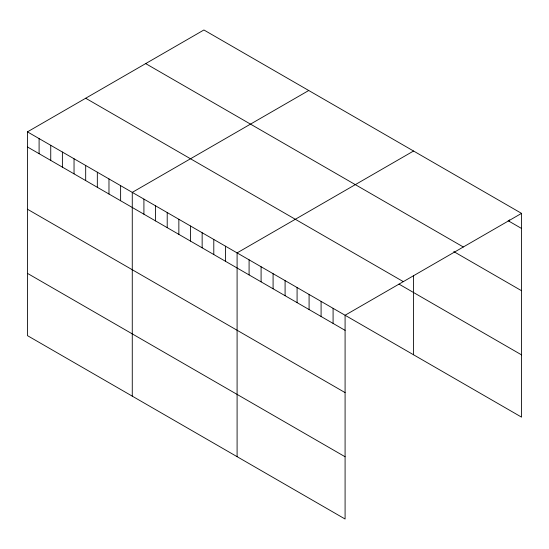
<?xml version="1.0" encoding="UTF-8"?>
<svg xmlns="http://www.w3.org/2000/svg" width="549" height="549" viewBox="0 0 549 549"><rect width="100%" height="100%" fill="white"/><g stroke="black" fill="none" stroke-linecap="round" stroke-linejoin="round"><path stroke-width="0.82" d="M27.45 131.863L203.912 29.982L521.55 213.369L521.55 417.137L27.45 131.863L27.45 335.631L345.088 519.018L345.088 315.25L521.55 213.369M308.737 90.503L132.268 192.383L132.268 396.145M413.555 151.016L237.093 252.897L237.093 456.665M508.141 220.719L521.55 228.466M145.684 63.609L463.315 246.988M453.79 251.6L521.55 290.723M85.685 98.244L403.316 281.63M398.993 284.114L521.55 354.874M27.45 146.96L345.088 330.347M27.45 209.224L345.088 392.604M27.45 273.368L345.088 456.754M509.547 219.861L509.547 221.535M413.555 275.413L413.555 354.784M333.085 308.325L333.085 323.416M321.09 301.394L321.09 316.492M309.087 294.47L309.087 309.561M297.084 287.539L297.084 302.636M285.089 280.614L285.089 295.705M273.086 273.683L273.086 288.774M261.091 266.752L261.091 281.85M249.088 259.828L249.088 274.919M225.44 246.178L225.44 261.269M213.794 239.453L213.794 254.544M202.149 232.728L202.149 247.819M190.503 226.003L190.503 241.1M178.857 219.277L178.857 234.375M167.212 212.552L167.212 227.65M155.566 205.834L155.566 220.924M143.913 199.109L143.913 214.199M120.622 185.658L120.622 200.756M108.977 178.933L108.977 194.03M97.331 172.208L97.331 187.305M85.685 165.489L85.685 180.58M74.04 158.764L74.04 173.855M62.387 152.039L62.387 167.129M50.741 145.313L50.741 160.404M39.096 138.588L39.096 153.686"/></g></svg>
